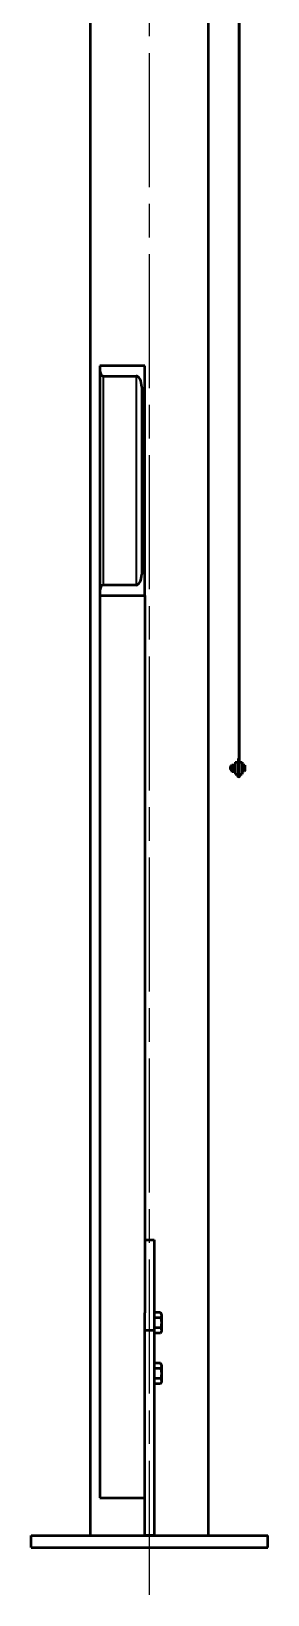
# Model space of a CAD drawing. Header units: millimetres. Extents: x 0 to 25230, y 0 to 17820.
# Drawn here: x 7002 to 7302, y 3100 to 5082 of the extents above; entities that cross this region are included whole.
import ezdxf

# ---------------------------------------------------------------- set-up
doc = ezdxf.new("R2010")
doc.units = ezdxf.units.MM
doc.header["$LTSCALE"] = 30
doc.linetypes.add('CHAIN', pattern=[0.7087, 0.4724, -0.0591, 0.1181, -0.0591])
for name, color, linetype, lineweight in [('Видимые тонкие (ГОСТ)', 7, 'Continuous', 35), ('Видимый контур (ГОСТ)', 7, 'Continuous', 50), ('Осевая линия (ГОСТ)', 7, 'Continuous', 25), ('Штриховка (ГОСТ)', 7, 'Continuous', 18)]:
    doc.layers.add(name, color=color, linetype=linetype, lineweight=lineweight)

msp = doc.modelspace()

# ---------------------------------------------------------------- hatches: boundary and pattern name
at = {"layer": 'Штриховка (ГОСТ)'}
h = msp.add_hatch(dxfattribs=at)
h.set_pattern_fill('ANSI31', color=256, scale=762, style=0)
h.set_pattern_definition([(45, (0, 0), (-67.3519, 67.3519), [])])
edge = h.paths.add_edge_path()
edge.add_line((7089.3456, 4371.9031), (7089.3456, 4366.8064))
edge.add_line((7089.3456, 4366.8064), (7146.3456, 4366.8064))
edge.add_line((7146.3456, 4366.8064), (7146.3456, 4658.047))
edge.add_line((7146.3456, 4658.047), (7089.3456, 4658.047))
edge.add_line((7089.3456, 4658.047), (7089.3456, 4652.9503))
edge.add_ellipse((7093.4706, 4652.9503), major_axis=(0, 8.0091), ratio=0.515038075, start_angle=90, end_angle=180)
edge.add_line((7093.4706, 4644.9412), (7135.3206, 4644.9412))
edge.add_ellipse((7135.3206, 4631.1073), major_axis=(0, 13.8339), ratio=0.515038075, start_angle=270, end_angle=360, ccw=False)
edge.add_line((7142.4456, 4631.1073), (7142.4456, 4393.7462))
edge.add_ellipse((7135.3206, 4393.7462), major_axis=(0, -13.8339), ratio=0.515038075, start_angle=0, end_angle=90, ccw=False)
edge.add_line((7135.3206, 4379.9122), (7093.4706, 4379.9122))
edge.add_ellipse((7093.4706, 4371.9031), major_axis=(0, -8.0091), ratio=0.515038075, start_angle=180, end_angle=270)

# ---------------------------------------------------------------- linework, layer by layer
at = {"layer": 'Видимые тонкие (ГОСТ)'}
for p, q in [((7093.4706, 4644.9412), (7093.4706, 4379.9122)), ((7135.3206, 4644.9412), (7135.3206, 4379.9122))]:
    msp.add_line(p, q, dxfattribs=at)
at = {"layer": 'Видимый контур (ГОСТ)'}
for p, q in [((7266.3456, 4141.0996), (7266.3456, 6614.8184)), ((7265.5956, 6574.209), (7265.5956, 4159.8496)), ((7077.3456, 3174.5684), (7077.3456, 6086.8184)), ((7227.3456, 3174.5684), (7227.3456, 6086.8184)), ((7146.3456, 4658.047), (7089.3456, 4658.047)), ((7089.3456, 4658.047), (7089.3456, 4652.9503)), ((7089.3456, 4652.9503), (7089.3456, 4371.9031)), ((7093.4706, 4644.9412), (7135.3206, 4644.9412)), ((7146.3456, 4366.8064), (7146.3456, 4658.047)), ((7142.4456, 4631.1073), (7142.4456, 4393.7462)), ((7089.3456, 4371.9031), (7089.3456, 4366.8064)), ((7089.3456, 4366.8064), (7146.3456, 4366.8064)), ((7089.3456, 4366.8064), (7089.3456, 3222.5684)), ((7135.3206, 4379.9122), (7093.4706, 4379.9122)), ((7146.3456, 4366.8064), (7146.3456, 3457.218)), ((7255.0956, 4149.7246), (7255.4706, 4150.0996)), ((7255.0956, 4145.9746), (7255.0956, 4149.7246)), ((7255.0956, 4145.9746), (7255.4706, 4145.5996)), ((7255.4706, 4150.0996), (7255.4706, 4145.5996)), ((7256.4456, 4150.0996), (7255.4706, 4150.0996)), ((7256.4456, 4145.5996), (7255.4706, 4145.5996)), ((7256.4456, 4151.2246), (7256.9971, 4152.1797)), ((7256.4456, 4151.2246), (7256.4456, 4144.4746)), ((7256.4456, 4144.4746), (7256.9971, 4143.5195)), ((7256.9971, 4152.1797), (7259.6442, 4152.1797)), ((7256.9971, 4150.0147), (7259.6442, 4150.0147)), ((7256.9971, 4145.6845), (7259.6442, 4145.6845)), ((7260.1956, 4151.2246), (7259.6442, 4152.1797)), ((7260.1956, 4144.4746), (7259.6442, 4143.5195)), ((7260.1956, 4144.3621), (7260.1956, 4151.3371)), ((7261.0956, 4151.3371), (7260.1956, 4151.3371)), ((7261.0956, 4144.3621), (7260.1956, 4144.3621)), ((7261.0956, 4155.3496), (7261.0956, 4140.3496)), ((7261.0956, 4155.3496), (7264.8456, 4155.3496)), ((7265.5956, 4159.8496), (7264.8456, 4159.8496)), ((7264.8456, 4159.8496), (7264.8456, 4141.0996)), ((7266.3456, 4155.3496), (7270.0956, 4155.3496)), ((7270.0956, 4155.3496), (7270.0956, 4140.3496)), ((7272.6524, 4151.5996), (7270.0956, 4151.5996)), ((7272.6524, 4147.8496), (7270.0956, 4147.8496)), ((7272.6524, 4144.0996), (7270.0956, 4144.0996)), ((7272.9874, 4151.5996), (7272.6524, 4151.5996)), ((7272.6524, 4144.0996), (7272.9874, 4144.0996)), ((7273.0956, 4151.4121), (7272.9874, 4151.5996)), ((7273.0956, 4144.2871), (7272.9874, 4144.0996)), ((7273.0956, 4151.4121), (7273.0956, 4144.2871)), ((7256.9971, 4143.5195), (7259.6442, 4143.5195)), ((7261.0956, 4140.3496), (7264.6446, 4140.3496)), ((7266.5466, 4140.3496), (7270.0956, 4140.3496)), ((7146.3456, 3549.5684), (7158.3456, 3549.5684)), ((7158.3456, 3549.5684), (7158.3456, 3434.5914)), ((7146.3456, 3434.5914), (7146.3456, 3457.218)), ((7166.391, 3457.4062), (7158.3456, 3457.4062)), ((7166.391, 3450.911), (7158.3456, 3450.911)), ((7167.7206, 3455.1033), (7166.391, 3457.4062)), ((7167.7206, 3455.1033), (7167.7206, 3433.7283)), ((7158.3456, 3434.5914), (7146.3456, 3434.5914)), ((7146.3456, 3174.5684), (7146.3456, 3434.5914)), ((7166.391, 3437.9206), (7158.3456, 3437.9206)), ((7158.3456, 3434.5914), (7158.3456, 3174.5684)), ((7166.391, 3431.4254), (7158.3456, 3431.4254)), ((7167.7206, 3433.7283), (7166.391, 3431.4254)), ((7166.391, 3393.1186), (7158.3456, 3393.1186)), ((7167.7206, 3390.8158), (7166.391, 3393.1186)), ((7167.7206, 3390.8158), (7167.7206, 3369.4408)), ((7166.391, 3386.6235), (7158.3456, 3386.6235)), ((7166.391, 3373.6331), (7158.3456, 3373.6331)), ((7166.391, 3367.1379), (7158.3456, 3367.1379)), ((7167.7206, 3369.4408), (7166.391, 3367.1379)), ((7089.3456, 3222.5684), (7146.3456, 3222.5684)), ((7002.3456, 3174.5684), (7302.3456, 3174.5684)), ((7002.3456, 3159.5684), (7002.3456, 3174.5684)), ((7158.3456, 3174.5684), (7146.3456, 3174.5684)), ((7302.3456, 3159.5684), (7302.3456, 3174.5684)), ((7002.3456, 3159.5684), (7302.3456, 3159.5684))]:
    msp.add_line(p, q, dxfattribs=at)
msp.add_circle((7265.5956, 4138.584), 1.125, dxfattribs=at)
for centre, radius, start, end in [((7265.5956, 4138.584), 1.875, 131.8103149, 48.1896851), ((7263.3456, 4141.0996), 1.5, 311.8103149, 0), ((7267.8456, 4141.0996), 1.5, 180, 228.1896851)]:
    msp.add_arc(centre, radius, start, end, dxfattribs=at)
for centre, major_axis, start_param, end_param in [((7093.4706, 4652.9503), (0, 8.0091), 1.570796327, 3.141592654), ((7135.3206, 4631.1073), (0, 13.8339), 4.71238898, 6.283185307), ((7135.3206, 4393.7462), (0, -13.8339), 0, 1.570796327), ((7093.4706, 4371.9031), (0, -8.0091), 3.141592654, 4.71238898)]:
    msp.add_ellipse(centre, major_axis=major_axis, ratio=0.515038075, start_param=start_param, end_param=end_param, dxfattribs=at)
for points, weights in [([(7256.9971, 4152.1797), (7256.3721, 4151.0972), (7256.9971, 4150.0147)], [1, 1.15470053838, 1]), ([(7256.9971, 4150.0147), (7256.3721, 4147.8496), (7256.9971, 4145.6845)], [1, 1.15470053838, 1]), ([(7256.9971, 4145.6845), (7256.3721, 4144.602), (7256.9971, 4143.5195)], [1, 1.15470053838, 1]), ([(7259.6442, 4150.0147), (7260.2692, 4151.0972), (7259.6442, 4152.1797)], [1, 1.15470053838, 1]), ([(7259.6442, 4145.6845), (7260.2692, 4147.8496), (7259.6442, 4150.0147)], [1, 1.15470053838, 1]), ([(7259.6442, 4143.5195), (7260.2692, 4144.602), (7259.6442, 4145.6845)], [1, 1.15470053838, 1]), ([(7272.6524, 4151.5996), (7273.2774, 4149.7246), (7272.6524, 4147.8496)], [1.16025403784, 1.33974596216, 1.16025403784]), ([(7272.6524, 4147.8496), (7273.2774, 4145.9746), (7272.6524, 4144.0996)], [1.16025403784, 1.33974596216, 1.16025403784]), ([(7166.391, 3457.4062), (7168.266, 3454.1586), (7166.391, 3450.911)], [1.16025403784, 1.33974596216, 1.16025403784]), ([(7166.391, 3450.911), (7168.266, 3444.4158), (7166.391, 3437.9206)], [1.16025403784, 1.33974596216, 1.16025403784]), ([(7166.391, 3437.9206), (7168.266, 3434.673), (7166.391, 3431.4254)], [1.16025403784, 1.33974596216, 1.16025403784]), ([(7166.391, 3393.1186), (7168.266, 3389.871), (7166.391, 3386.6235)], [1.16025403784, 1.33974596216, 1.16025403784]), ([(7166.391, 3386.6235), (7168.266, 3380.1283), (7166.391, 3373.6331)], [1.16025403784, 1.33974596216, 1.16025403784]), ([(7166.391, 3373.6331), (7168.266, 3370.3855), (7166.391, 3367.1379)], [1.16025403784, 1.33974596216, 1.16025403784])]:
    msp.add_rational_spline(points, weights, degree=2, dxfattribs=at)
at = {"layer": 'Осевая линия (ГОСТ)', "linetype": 'CHAIN', "ltscale": 11.993792}
msp.add_line((7152.3456, 3099.5684), (7152.3456, 6161.8184), dxfattribs=at)

doc.saveas('drawing.dxf')
